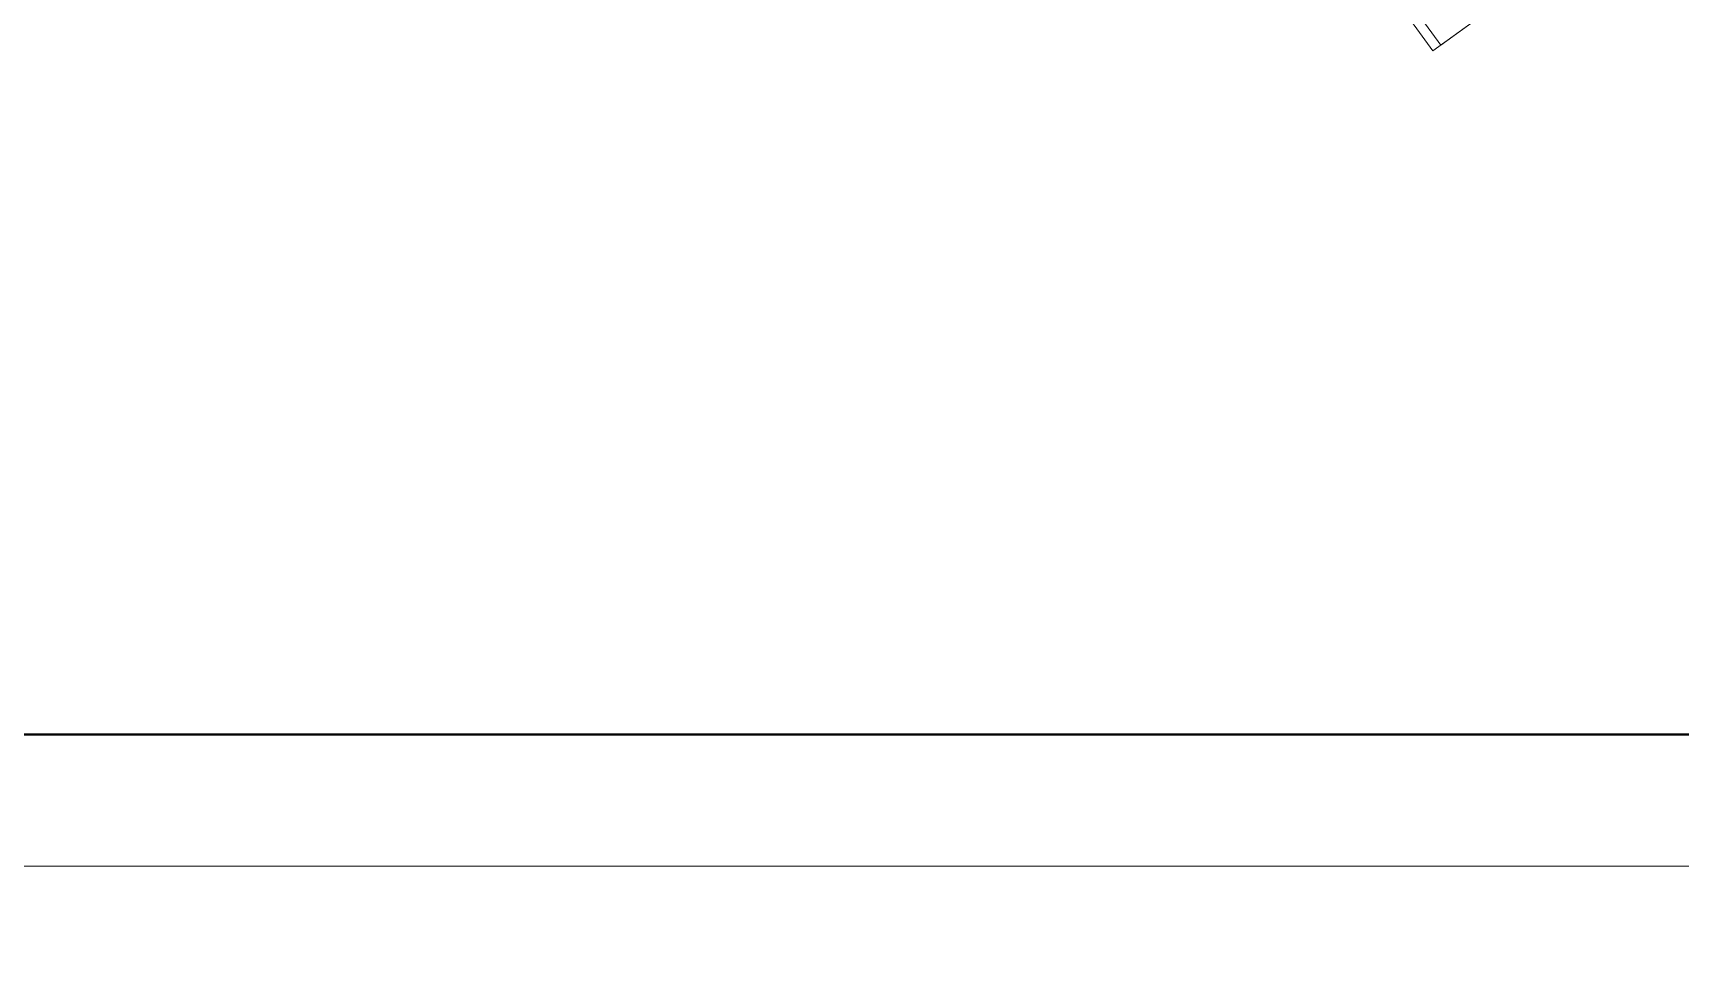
# Model space of a CAD drawing. Header units: millimetres. Extents: x -32954 to 151739, y -65671 to 56243.
# Drawn here: x -26657.5 to -26407.2, y -34823.4 to -34682.8 of the extents above; entities that cross this region are included whole.
import ezdxf

# ---------------------------------------------------------------- set-up
doc = ezdxf.new("R2010")
doc.units = ezdxf.units.MM
for name, color, linetype, lineweight in [('G-IMPT', 7, 'Continuous', 9), ('I-FURN', 7, 'Continuous', 9), ('Стены разрез', 7, 'Continuous', 40), ('Стены штриховка', 7, 'Continuous', 18)]:
    doc.layers.add(name, color=color, linetype=linetype, lineweight=lineweight)

# ---------------------------------------------------------------- blocks, each defined once
blk = doc.blocks.new('М200-М200_1_Стойка для инфузионных растворов - МСК-5310_dwg-9481014-О_ТХ_05')
at = {"layer": 'G-IMPT'}
for p, q in [((-117.56, 183.07), (-137.78, 168.38)), ((-137.78, 168.38), (-117.56, 183.07)), ((0, 21.27), (-117.56, 183.07)), ((0, 21.27), (-117.56, 183.07)), ((-136.57, 169.26), (-118.77, 182.19)), ((-118.77, 182.19), (-136.57, 169.26)), ((-118.77, 182.19), (-1.21, 20.38)), ((-1.21, 20.38), (-118.77, 182.19))]:
    blk.add_line(p, q, dxfattribs=at)
blk = doc.blocks.new('М200-М200_1_Стойка для инфузионных растворов - М200_Штатив для длительных вливаний-8000997-О_ТХ_05')
blk.add_blockref('М200-М200_1_Стойка для инфузионных растворов - МСК-5310_dwg-9481014-О_ТХ_05', (0, 0))

msp = doc.modelspace()

# ---------------------------------------------------------------- hatches: boundary and pattern name
at = {"layer": 'Стены разрез', "lineweight": 9}
h = msp.add_hatch(dxfattribs=at)
h.set_pattern_fill('FP_2', color=256, style=0, pattern_type=2)
h.set_pattern_definition([(45, (-4e-12, -22914.43), (-314.309, 314.309), []), (45, (314.3, -22914.43), (-314.309, 314.309), [555.625, -111.125, 3.353, -107.772])])
h.paths.add_polyline_path([(-21145.69, -35009.43), (-20719.99, -35009.43), (-20719.99, -34809.43), (-23680, -34809.43), (-23680, -35009.43), (-21896.83, -35009.43)])
h.paths.add_polyline_path([(-19359.99, -35009.43), (-18797.5, -35009.43), (-18797.5, -34809.43), (-19359.99, -34809.43)])
h.paths.add_polyline_path([(-25040, -35009.43), (-25040, -34809.43), (-27959.99, -34809.43), (-27959.99, -35009.43), (-25652.51, -35009.43)])
h.paths.add_polyline_path([(-29408.19, -35009.43), (-29319.99, -35009.43), (-29319.99, -34809.43), (-30070, -34809.43), (-30070, -35009.43)])

# ---------------------------------------------------------------- linework, layer by layer
at = {"layer": 'Стены разрез'}
msp.add_line((-26278.99, -34789.43), (-27959.99, -34789.43), dxfattribs=at)
at = {"layer": 'Стены штриховка'}
msp.add_line((-27959.99, -34809.43), (-25040, -34809.43), dxfattribs=at)

# ---------------------------------------------------------------- block references
at = {"layer": 'I-FURN', "rotation": 180}
msp.add_blockref('М200-М200_1_Стойка для инфузионных растворов - М200_Штатив для длительных вливаний-8000997-О_ТХ_05', (-26562.28, -34502.44), dxfattribs=at)

doc.saveas('drawing.dxf')
